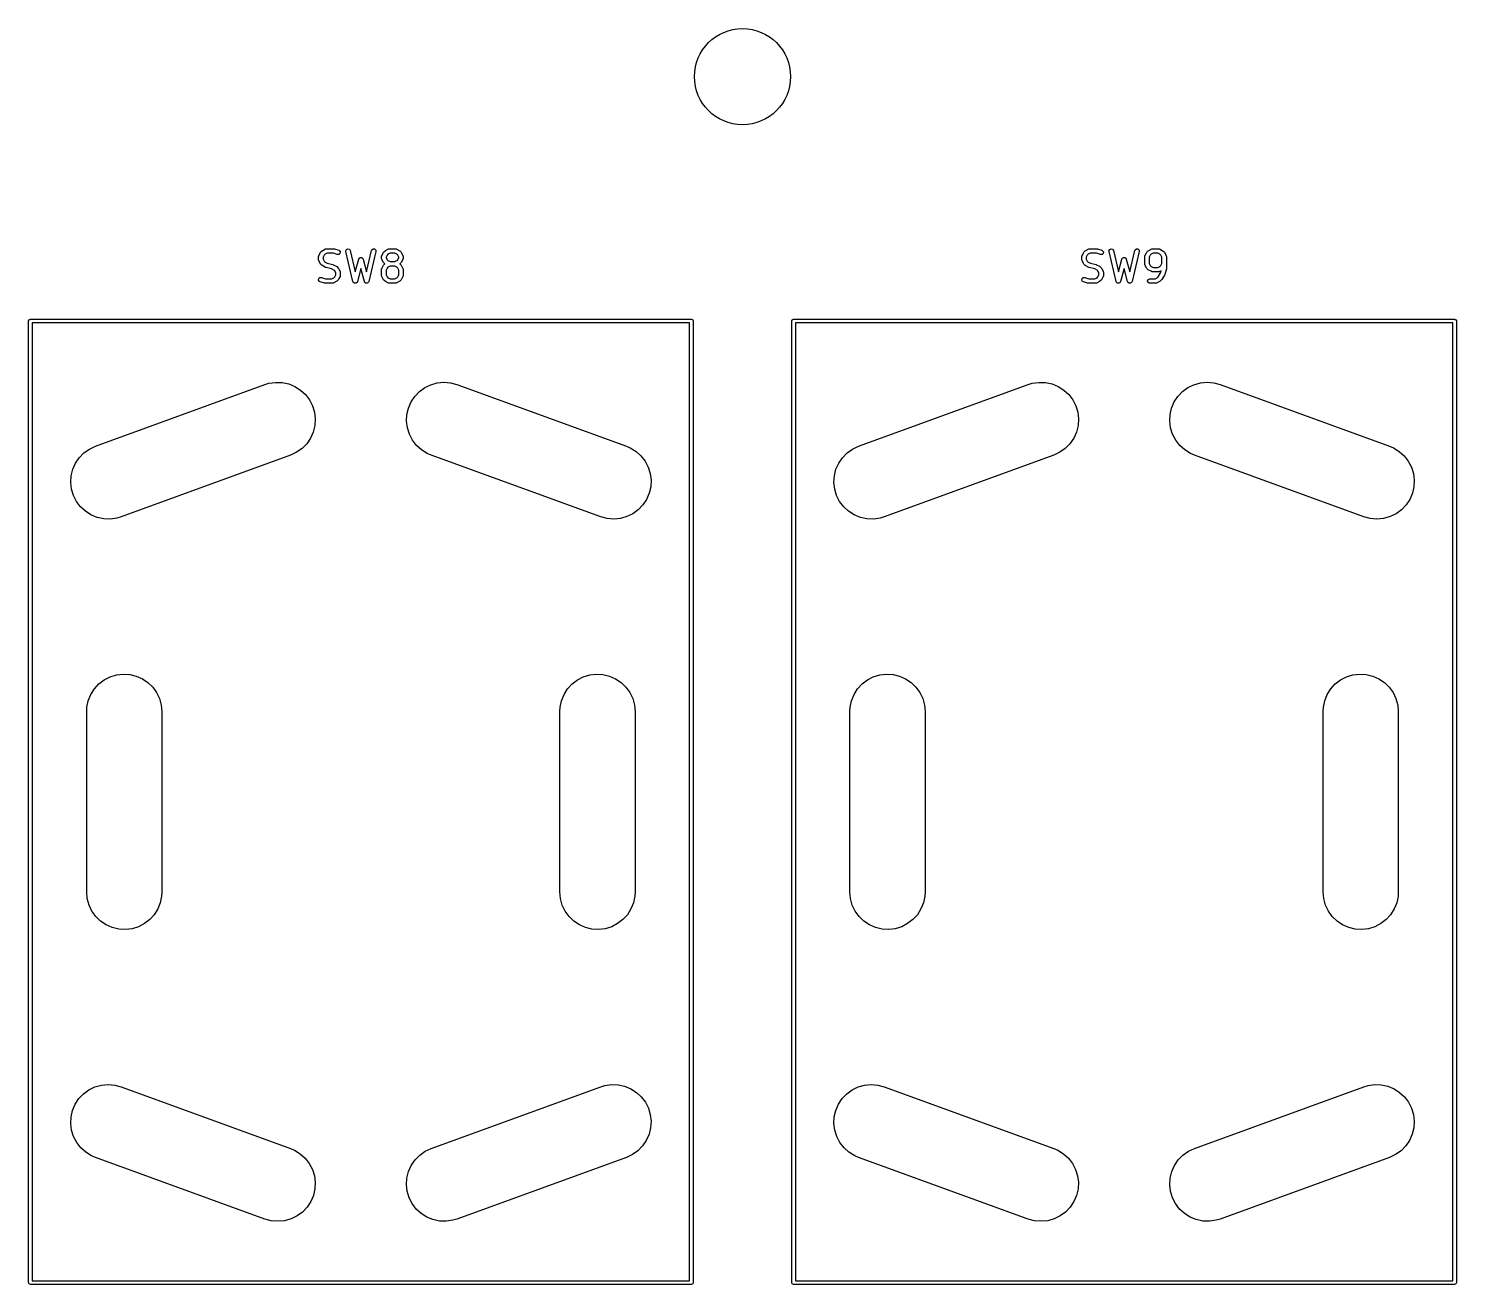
# Model space of a CAD drawing. Extents: x 14 to 417, y -162 to -101.
# Drawn here: x 217.54 to 265.06, y -143.06 to -101.27 of the extents above; entities that cross this region are included whole.
import ezdxf

# ---------------------------------------------------------------- set-up
doc = ezdxf.new("R2010")
doc.units = 0
doc.layers.add('BLACK', color=7, linetype='CONTINUOUS')

msp = doc.modelspace()

# ---------------------------------------------------------------- linework, layer by layer
at = {"layer": 'BLACK', "linetype": 'CONTINUOUS'}
for p, q in [((227.2, -108.829), (227.247, -108.734)), ((227.247, -108.734), (227.261, -108.716)), ((227.261, -108.715), (227.309, -108.667)), ((227.261, -108.716), (227.261, -108.715)), ((227.309, -108.667), (227.327, -108.654)), ((227.327, -108.654), (227.328, -108.653)), ((227.328, -108.653), (227.424, -108.605)), ((227.376, -108.812), (227.342, -108.881)), ((227.406, -108.782), (227.376, -108.812)), ((227.475, -108.747), (227.406, -108.782)), ((227.424, -108.605), (227.449, -108.598)), ((227.449, -108.598), (227.453, -108.599)), ((227.453, -108.599), (227.457, -108.597)), ((227.457, -108.597), (227.695, -108.597)), ((227.683, -108.747), (227.475, -108.747)), ((227.814, -108.791), (227.683, -108.747)), ((227.695, -108.597), (227.717, -108.601)), ((227.717, -108.601), (227.719, -108.601)), ((227.719, -108.601), (227.862, -108.649)), ((227.866, -108.79), (227.814, -108.791)), ((227.862, -108.649), (227.885, -108.661)), ((227.904, -108.756), (227.866, -108.79)), ((227.885, -108.661), (227.912, -108.705)), ((227.912, -108.705), (227.904, -108.756)), ((228.097, -108.664), (228.12, -108.618)), ((228.098, -108.69), (228.097, -108.664)), ((228.337, -109.69), (228.098, -108.69)), ((228.12, -108.618), (228.167, -108.598)), ((228.167, -108.598), (228.216, -108.612)), ((228.216, -108.612), (228.244, -108.655)), ((228.244, -108.655), (228.414, -109.366)), ((228.786, -109.366), (228.956, -108.655)), ((229.102, -108.69), (228.863, -109.69)), ((228.956, -108.655), (228.966, -108.631)), ((228.966, -108.631), (229.007, -108.601)), ((229.007, -108.601), (229.058, -108.604)), ((229.058, -108.604), (229.096, -108.639)), ((229.096, -108.639), (229.102, -108.69)), ((229.295, -108.829), (229.342, -108.734)), ((229.342, -108.734), (229.356, -108.716)), ((229.356, -108.715), (229.404, -108.667)), ((229.356, -108.716), (229.356, -108.715)), ((229.404, -108.667), (229.422, -108.654)), ((229.422, -108.654), (229.424, -108.653)), ((229.424, -108.653), (229.519, -108.605)), ((229.471, -108.812), (229.437, -108.881)), ((229.502, -108.782), (229.471, -108.812)), ((229.57, -108.747), (229.502, -108.782)), ((229.519, -108.605), (229.544, -108.598)), ((229.544, -108.598), (229.548, -108.599)), ((229.548, -108.599), (229.552, -108.597)), ((229.552, -108.597), (229.743, -108.597)), ((229.725, -108.747), (229.57, -108.747)), ((229.794, -108.782), (229.725, -108.747)), ((229.743, -108.597), (229.769, -108.602)), ((229.769, -108.602), (229.772, -108.605)), ((229.772, -108.605), (229.776, -108.605)), ((229.776, -108.605), (229.872, -108.653)), ((229.824, -108.812), (229.794, -108.782)), ((229.858, -108.881), (229.824, -108.812)), ((229.872, -108.653), (229.89, -108.666)), ((229.89, -108.666), (229.891, -108.667)), ((229.891, -108.667), (229.939, -108.715)), ((229.939, -108.715), (229.952, -108.733)), ((229.952, -108.733), (229.953, -108.734)), ((229.953, -108.734), (230, -108.829)), ((252.6, -108.829), (252.647, -108.734)), ((252.647, -108.734), (252.661, -108.716)), ((252.661, -108.715), (252.709, -108.667)), ((252.661, -108.716), (252.661, -108.715)), ((252.709, -108.667), (252.727, -108.654)), ((252.727, -108.654), (252.728, -108.653)), ((252.728, -108.653), (252.824, -108.605)), ((252.776, -108.812), (252.742, -108.881)), ((252.806, -108.782), (252.776, -108.812)), ((252.875, -108.747), (252.806, -108.782)), ((252.824, -108.605), (252.849, -108.598)), ((252.849, -108.598), (252.853, -108.599)), ((252.853, -108.599), (252.857, -108.597)), ((252.857, -108.597), (253.095, -108.597)), ((253.083, -108.747), (252.875, -108.747)), ((253.214, -108.791), (253.083, -108.747)), ((253.095, -108.597), (253.117, -108.601)), ((253.117, -108.601), (253.119, -108.601)), ((253.119, -108.601), (253.262, -108.649)), ((253.266, -108.79), (253.214, -108.791)), ((253.262, -108.649), (253.285, -108.661)), ((253.304, -108.756), (253.266, -108.79)), ((253.285, -108.661), (253.312, -108.705)), ((253.312, -108.705), (253.304, -108.756)), ((253.497, -108.664), (253.52, -108.618)), ((253.498, -108.69), (253.497, -108.664)), ((253.737, -109.69), (253.498, -108.69)), ((253.52, -108.618), (253.567, -108.598)), ((253.567, -108.598), (253.616, -108.612)), ((253.616, -108.612), (253.644, -108.655)), ((253.644, -108.655), (253.814, -109.366)), ((254.186, -109.366), (254.356, -108.655)), ((254.502, -108.69), (254.263, -109.69)), ((254.356, -108.655), (254.366, -108.631)), ((254.366, -108.631), (254.407, -108.601)), ((254.407, -108.601), (254.458, -108.604)), ((254.458, -108.604), (254.496, -108.639)), ((254.496, -108.639), (254.502, -108.69)), ((254.695, -108.829), (254.742, -108.734)), ((254.742, -108.734), (254.756, -108.716)), ((254.756, -108.715), (254.804, -108.667)), ((254.756, -108.716), (254.756, -108.715)), ((254.804, -108.667), (254.822, -108.654)), ((254.822, -108.654), (254.824, -108.653)), ((254.824, -108.653), (254.919, -108.605)), ((254.871, -108.812), (254.837, -108.881)), ((254.902, -108.782), (254.871, -108.812)), ((254.97, -108.747), (254.902, -108.782)), ((254.919, -108.605), (254.944, -108.598)), ((254.944, -108.598), (254.948, -108.599)), ((254.948, -108.599), (254.952, -108.597)), ((254.952, -108.597), (255.143, -108.597)), ((255.125, -108.747), (254.97, -108.747)), ((255.194, -108.782), (255.125, -108.747)), ((255.143, -108.597), (255.169, -108.602)), ((255.169, -108.602), (255.172, -108.605)), ((255.172, -108.605), (255.176, -108.605)), ((255.176, -108.605), (255.272, -108.653)), ((255.224, -108.812), (255.194, -108.782)), ((255.258, -108.881), (255.224, -108.812)), ((255.272, -108.653), (255.29, -108.666)), ((255.29, -108.666), (255.291, -108.667)), ((255.291, -108.667), (255.339, -108.715)), ((255.339, -108.715), (255.352, -108.733)), ((255.352, -108.733), (255.353, -108.734)), ((255.353, -108.734), (255.4, -108.829)), ((227.192, -108.863), (227.196, -108.837)), ((227.192, -108.958), (227.192, -108.863)), ((227.193, -108.962), (227.192, -108.958)), ((227.192, -108.967), (227.193, -108.962)), ((227.2, -108.992), (227.192, -108.967)), ((227.196, -108.837), (227.199, -108.834)), ((227.199, -108.834), (227.2, -108.829)), ((227.247, -109.087), (227.2, -108.992)), ((227.248, -109.088), (227.247, -109.087)), ((227.261, -109.106), (227.248, -109.088)), ((227.309, -109.154), (227.261, -109.106)), ((227.31, -109.155), (227.309, -109.154)), ((227.328, -109.168), (227.31, -109.155)), ((227.424, -109.216), (227.328, -109.168)), ((227.342, -108.881), (227.342, -108.94)), ((227.342, -108.94), (227.376, -109.009)), ((227.376, -109.009), (227.406, -109.039)), ((227.406, -109.039), (227.483, -109.078)), ((227.427, -109.216), (227.424, -109.216)), ((227.439, -109.221), (227.427, -109.216)), ((227.621, -109.267), (227.439, -109.221)), ((227.483, -109.078), (227.666, -109.123)), ((227.698, -109.305), (227.621, -109.267)), ((227.666, -109.123), (227.678, -109.129)), ((227.678, -109.129), (227.681, -109.129)), ((227.681, -109.129), (227.776, -109.177)), ((227.776, -109.177), (227.794, -109.19)), ((227.794, -109.19), (227.796, -109.191)), ((227.796, -109.191), (227.844, -109.238)), ((227.844, -109.238), (227.856, -109.257)), ((227.856, -109.257), (227.858, -109.258)), ((227.858, -109.258), (227.905, -109.353)), ((228.414, -109.366), (228.528, -108.939)), ((228.6, -109.249), (228.482, -109.692)), ((228.528, -108.939), (228.539, -108.915)), ((228.539, -108.915), (228.544, -108.911)), ((228.544, -108.911), (228.547, -108.905)), ((228.547, -108.905), (228.565, -108.897)), ((228.565, -108.897), (228.581, -108.886)), ((228.581, -108.886), (228.587, -108.886)), ((228.587, -108.886), (228.594, -108.883)), ((228.594, -108.883), (228.612, -108.888)), ((228.718, -109.692), (228.6, -109.249)), ((228.612, -108.888), (228.632, -108.89)), ((228.632, -108.89), (228.636, -108.895)), ((228.636, -108.895), (228.643, -108.897)), ((228.643, -108.897), (228.654, -108.913)), ((228.654, -108.913), (228.668, -108.926)), ((228.668, -108.926), (228.669, -108.933)), ((228.669, -108.933), (228.672, -108.939)), ((228.672, -108.939), (228.786, -109.366)), ((229.287, -108.863), (229.291, -108.837)), ((229.287, -108.91), (229.287, -108.863)), ((229.288, -108.915), (229.287, -108.91)), ((229.287, -108.919), (229.288, -108.915)), ((229.295, -108.944), (229.287, -108.919)), ((229.287, -109.291), (229.291, -109.266)), ((229.287, -109.482), (229.287, -109.291)), ((229.291, -108.837), (229.294, -108.834)), ((229.291, -109.266), (229.294, -109.262)), ((229.294, -108.834), (229.295, -108.829)), ((229.294, -109.262), (229.295, -109.258)), ((229.342, -109.039), (229.295, -108.944)), ((229.295, -109.258), (229.342, -109.163)), ((229.344, -109.04), (229.342, -109.039)), ((229.342, -109.163), (229.356, -109.145)), ((229.356, -109.059), (229.344, -109.04)), ((229.399, -109.101), (229.356, -109.059)), ((229.356, -109.143), (229.399, -109.101)), ((229.356, -109.145), (229.356, -109.143)), ((229.437, -108.881), (229.437, -108.893)), ((229.437, -108.893), (229.471, -108.961)), ((229.471, -109.241), (229.437, -109.309)), ((229.471, -108.961), (229.502, -108.992)), ((229.502, -109.21), (229.471, -109.241)), ((229.502, -108.992), (229.57, -109.026)), ((229.57, -109.176), (229.502, -109.21)), ((229.57, -109.026), (229.725, -109.026)), ((229.725, -109.176), (229.57, -109.176)), ((229.725, -109.026), (229.794, -108.992)), ((229.794, -109.21), (229.725, -109.176)), ((229.794, -108.992), (229.824, -108.961)), ((229.824, -109.241), (229.794, -109.21)), ((229.824, -108.961), (229.858, -108.893)), ((229.858, -109.309), (229.824, -109.241)), ((229.858, -108.893), (229.858, -108.881)), ((229.939, -109.059), (229.897, -109.101)), ((229.897, -109.101), (229.939, -109.143)), ((229.953, -109.039), (229.939, -109.057)), ((229.939, -109.057), (229.939, -109.059)), ((229.939, -109.143), (229.952, -109.162)), ((229.952, -109.162), (229.953, -109.163)), ((230, -108.944), (229.953, -109.039)), ((229.953, -109.163), (230, -109.258)), ((230, -108.829), (230.008, -108.854)), ((230.001, -108.94), (230, -108.944)), ((230, -109.258), (230.008, -109.283)), ((230.004, -108.936), (230.001, -108.94)), ((230.008, -108.91), (230.004, -108.936)), ((230.008, -108.854), (230.007, -108.859)), ((230.007, -108.859), (230.008, -108.863)), ((230.008, -109.283), (230.007, -109.287)), ((230.007, -109.287), (230.008, -109.291)), ((230.008, -108.863), (230.008, -108.91)), ((230.008, -109.291), (230.008, -109.482)), ((252.592, -108.863), (252.596, -108.837)), ((252.592, -108.958), (252.592, -108.863)), ((252.593, -108.962), (252.592, -108.958)), ((252.592, -108.967), (252.593, -108.962)), ((252.6, -108.992), (252.592, -108.967)), ((252.596, -108.837), (252.599, -108.834)), ((252.599, -108.834), (252.6, -108.829)), ((252.647, -109.087), (252.6, -108.992)), ((252.648, -109.088), (252.647, -109.087)), ((252.661, -109.106), (252.648, -109.088)), ((252.709, -109.154), (252.661, -109.106)), ((252.71, -109.155), (252.709, -109.154)), ((252.728, -109.168), (252.71, -109.155)), ((252.824, -109.216), (252.728, -109.168)), ((252.742, -108.881), (252.742, -108.94)), ((252.742, -108.94), (252.776, -109.009)), ((252.776, -109.009), (252.806, -109.039)), ((252.806, -109.039), (252.883, -109.078)), ((252.827, -109.216), (252.824, -109.216)), ((252.839, -109.221), (252.827, -109.216)), ((253.021, -109.267), (252.839, -109.221)), ((252.883, -109.078), (253.066, -109.123)), ((253.098, -109.305), (253.021, -109.267)), ((253.066, -109.123), (253.078, -109.129)), ((253.078, -109.129), (253.081, -109.129)), ((253.081, -109.129), (253.176, -109.177)), ((253.176, -109.177), (253.194, -109.19)), ((253.194, -109.19), (253.196, -109.191)), ((253.196, -109.191), (253.244, -109.238)), ((253.244, -109.238), (253.256, -109.257)), ((253.256, -109.257), (253.258, -109.258)), ((253.258, -109.258), (253.305, -109.353)), ((253.814, -109.366), (253.928, -108.939)), ((254, -109.249), (253.882, -109.692)), ((253.928, -108.939), (253.939, -108.915)), ((253.939, -108.915), (253.944, -108.911)), ((253.944, -108.911), (253.947, -108.905)), ((253.947, -108.905), (253.965, -108.897)), ((253.965, -108.897), (253.981, -108.886)), ((253.981, -108.886), (253.987, -108.886)), ((253.987, -108.886), (253.994, -108.883)), ((253.994, -108.883), (254.012, -108.888)), ((254.118, -109.692), (254, -109.249)), ((254.012, -108.888), (254.032, -108.89)), ((254.032, -108.89), (254.036, -108.895)), ((254.036, -108.895), (254.043, -108.897)), ((254.043, -108.897), (254.054, -108.913)), ((254.054, -108.913), (254.068, -108.926)), ((254.068, -108.926), (254.069, -108.933)), ((254.069, -108.933), (254.072, -108.939)), ((254.072, -108.939), (254.186, -109.366)), ((254.687, -108.863), (254.691, -108.837)), ((254.687, -109.101), (254.687, -108.863)), ((254.688, -109.105), (254.687, -109.101)), ((254.687, -109.11), (254.688, -109.105)), ((254.695, -109.134), (254.687, -109.11)), ((254.691, -108.837), (254.694, -108.834)), ((254.694, -108.834), (254.695, -108.829)), ((254.742, -109.23), (254.695, -109.134)), ((254.744, -109.231), (254.742, -109.23)), ((254.756, -109.249), (254.744, -109.231)), ((254.804, -109.297), (254.756, -109.249)), ((254.837, -108.881), (254.837, -109.083)), ((254.837, -109.083), (254.871, -109.152)), ((254.871, -109.152), (254.902, -109.182)), ((254.902, -109.182), (254.97, -109.216)), ((254.97, -109.216), (255.125, -109.216)), ((255.125, -109.216), (255.194, -109.182)), ((255.194, -109.182), (255.224, -109.152)), ((255.224, -109.152), (255.258, -109.083)), ((255.258, -109.083), (255.258, -108.881)), ((255.406, -109.262), (255.358, -109.452)), ((255.4, -108.829), (255.408, -108.854)), ((255.408, -109.244), (255.406, -109.259)), ((255.406, -109.259), (255.406, -109.262)), ((255.408, -108.854), (255.407, -108.859)), ((255.407, -108.859), (255.408, -108.863)), ((255.408, -108.863), (255.408, -109.244)), ((227.193, -109.64), (227.201, -109.589)), ((227.22, -109.684), (227.193, -109.64)), ((227.201, -109.589), (227.239, -109.555)), ((227.243, -109.696), (227.22, -109.684)), ((227.239, -109.555), (227.29, -109.554)), ((227.386, -109.744), (227.243, -109.696)), ((227.29, -109.554), (227.422, -109.597)), ((227.387, -109.743), (227.386, -109.744)), ((227.41, -109.747), (227.387, -109.743)), ((227.648, -109.747), (227.41, -109.747)), ((227.422, -109.597), (227.63, -109.597)), ((227.63, -109.597), (227.698, -109.563)), ((227.652, -109.746), (227.648, -109.747)), ((227.656, -109.747), (227.652, -109.746)), ((227.681, -109.739), (227.656, -109.747)), ((227.776, -109.692), (227.681, -109.739)), ((227.729, -109.336), (227.698, -109.305)), ((227.698, -109.563), (227.729, -109.533)), ((227.763, -109.404), (227.729, -109.336)), ((227.729, -109.533), (227.763, -109.464)), ((227.763, -109.464), (227.763, -109.404)), ((227.778, -109.691), (227.776, -109.692)), ((227.796, -109.678), (227.778, -109.691)), ((227.844, -109.63), (227.796, -109.678)), ((227.858, -109.611), (227.844, -109.629)), ((227.844, -109.629), (227.844, -109.63)), ((227.905, -109.515), (227.858, -109.611)), ((227.905, -109.353), (227.913, -109.378)), ((227.906, -109.511), (227.905, -109.515)), ((227.909, -109.508), (227.906, -109.511)), ((227.913, -109.482), (227.909, -109.508)), ((227.913, -109.378), (227.912, -109.382)), ((227.912, -109.382), (227.913, -109.387)), ((227.913, -109.387), (227.913, -109.482)), ((228.341, -109.696), (228.337, -109.69)), ((228.342, -109.704), (228.341, -109.696)), ((228.355, -109.717), (228.342, -109.704)), ((228.365, -109.733), (228.355, -109.717)), ((228.372, -109.735), (228.365, -109.733)), ((228.378, -109.74), (228.372, -109.735)), ((228.396, -109.742), (228.378, -109.74)), ((228.414, -109.747), (228.396, -109.742)), ((228.421, -109.744), (228.414, -109.747)), ((228.429, -109.745), (228.421, -109.744)), ((228.444, -109.734), (228.429, -109.745)), ((228.461, -109.727), (228.444, -109.734)), ((228.465, -109.72), (228.461, -109.727)), ((228.471, -109.715), (228.465, -109.72)), ((228.482, -109.692), (228.471, -109.715)), ((228.723, -109.698), (228.718, -109.692)), ((228.723, -109.706), (228.723, -109.698)), ((228.737, -109.719), (228.723, -109.706)), ((228.747, -109.734), (228.737, -109.719)), ((228.755, -109.736), (228.747, -109.734)), ((228.761, -109.741), (228.755, -109.736)), ((228.779, -109.742), (228.761, -109.741)), ((228.797, -109.747), (228.779, -109.742)), ((228.804, -109.744), (228.797, -109.747)), ((228.812, -109.744), (228.804, -109.744)), ((228.827, -109.733), (228.812, -109.744)), ((228.843, -109.725), (228.827, -109.733)), ((228.847, -109.718), (228.843, -109.725)), ((228.853, -109.714), (228.847, -109.718)), ((228.863, -109.69), (228.853, -109.714)), ((229.288, -109.486), (229.287, -109.482)), ((229.287, -109.49), (229.288, -109.486)), ((229.295, -109.515), (229.287, -109.49)), ((229.342, -109.611), (229.295, -109.515)), ((229.344, -109.612), (229.342, -109.611)), ((229.356, -109.63), (229.344, -109.612)), ((229.404, -109.678), (229.356, -109.63)), ((229.406, -109.678), (229.404, -109.678)), ((229.424, -109.692), (229.406, -109.678)), ((229.519, -109.739), (229.424, -109.692)), ((229.437, -109.309), (229.437, -109.464)), ((229.437, -109.464), (229.471, -109.533)), ((229.471, -109.533), (229.502, -109.563)), ((229.502, -109.563), (229.57, -109.597)), ((229.523, -109.74), (229.519, -109.739)), ((229.527, -109.743), (229.523, -109.74)), ((229.552, -109.747), (229.527, -109.743)), ((229.743, -109.747), (229.552, -109.747)), ((229.57, -109.597), (229.725, -109.597)), ((229.725, -109.597), (229.794, -109.563)), ((229.747, -109.746), (229.743, -109.747)), ((229.751, -109.747), (229.747, -109.746)), ((229.776, -109.739), (229.751, -109.747)), ((229.872, -109.692), (229.776, -109.739)), ((229.794, -109.563), (229.824, -109.533)), ((229.824, -109.533), (229.858, -109.464)), ((229.858, -109.464), (229.858, -109.309)), ((229.873, -109.691), (229.872, -109.692)), ((229.891, -109.678), (229.873, -109.691)), ((229.939, -109.63), (229.891, -109.678)), ((229.953, -109.611), (229.939, -109.629)), ((229.939, -109.629), (229.939, -109.63)), ((230, -109.515), (229.953, -109.611)), ((230.001, -109.511), (230, -109.515)), ((230.004, -109.508), (230.001, -109.511)), ((230.008, -109.482), (230.004, -109.508)), ((252.593, -109.64), (252.601, -109.589)), ((252.62, -109.684), (252.593, -109.64)), ((252.601, -109.589), (252.639, -109.555)), ((252.643, -109.696), (252.62, -109.684)), ((252.639, -109.555), (252.69, -109.554)), ((252.786, -109.744), (252.643, -109.696)), ((252.69, -109.554), (252.822, -109.597)), ((252.787, -109.743), (252.786, -109.744)), ((252.81, -109.747), (252.787, -109.743)), ((253.048, -109.747), (252.81, -109.747)), ((252.822, -109.597), (253.03, -109.597)), ((253.03, -109.597), (253.098, -109.563)), ((253.052, -109.746), (253.048, -109.747)), ((253.056, -109.747), (253.052, -109.746)), ((253.081, -109.739), (253.056, -109.747)), ((253.176, -109.692), (253.081, -109.739)), ((253.129, -109.336), (253.098, -109.305)), ((253.098, -109.563), (253.129, -109.533)), ((253.163, -109.404), (253.129, -109.336)), ((253.129, -109.533), (253.163, -109.464)), ((253.163, -109.464), (253.163, -109.404)), ((253.178, -109.691), (253.176, -109.692)), ((253.196, -109.678), (253.178, -109.691)), ((253.244, -109.63), (253.196, -109.678)), ((253.258, -109.611), (253.244, -109.629)), ((253.244, -109.629), (253.244, -109.63)), ((253.305, -109.515), (253.258, -109.611)), ((253.305, -109.353), (253.313, -109.378)), ((253.306, -109.511), (253.305, -109.515)), ((253.309, -109.508), (253.306, -109.511)), ((253.313, -109.482), (253.309, -109.508)), ((253.313, -109.378), (253.312, -109.382)), ((253.312, -109.382), (253.313, -109.387)), ((253.313, -109.387), (253.313, -109.482)), ((253.741, -109.696), (253.737, -109.69)), ((253.742, -109.704), (253.741, -109.696)), ((253.755, -109.717), (253.742, -109.704)), ((253.765, -109.733), (253.755, -109.717)), ((253.772, -109.735), (253.765, -109.733)), ((253.778, -109.74), (253.772, -109.735)), ((253.796, -109.742), (253.778, -109.74)), ((253.814, -109.747), (253.796, -109.742)), ((253.821, -109.744), (253.814, -109.747)), ((253.829, -109.745), (253.821, -109.744)), ((253.844, -109.734), (253.829, -109.745)), ((253.861, -109.727), (253.844, -109.734)), ((253.865, -109.72), (253.861, -109.727)), ((253.871, -109.715), (253.865, -109.72)), ((253.882, -109.692), (253.871, -109.715)), ((254.123, -109.698), (254.118, -109.692)), ((254.123, -109.706), (254.123, -109.698)), ((254.137, -109.719), (254.123, -109.706)), ((254.147, -109.734), (254.137, -109.719)), ((254.155, -109.736), (254.147, -109.734)), ((254.161, -109.741), (254.155, -109.736)), ((254.179, -109.742), (254.161, -109.741)), ((254.197, -109.747), (254.179, -109.742)), ((254.204, -109.744), (254.197, -109.747)), ((254.212, -109.744), (254.204, -109.744)), ((254.227, -109.733), (254.212, -109.744)), ((254.243, -109.725), (254.227, -109.733)), ((254.247, -109.718), (254.243, -109.725)), ((254.253, -109.714), (254.247, -109.718)), ((254.263, -109.69), (254.253, -109.714)), ((254.783, -109.659), (254.809, -109.615)), ((254.792, -109.71), (254.783, -109.659)), ((254.831, -109.743), (254.792, -109.71)), ((254.806, -109.298), (254.804, -109.297)), ((254.824, -109.311), (254.806, -109.298)), ((254.809, -109.615), (254.857, -109.597)), ((254.919, -109.359), (254.824, -109.311)), ((254.857, -109.747), (254.831, -109.743)), ((254.857, -109.597), (255.03, -109.597)), ((255.048, -109.747), (254.857, -109.747)), ((254.923, -109.359), (254.919, -109.359)), ((254.927, -109.362), (254.923, -109.359)), ((254.952, -109.366), (254.927, -109.362)), ((255.143, -109.366), (254.952, -109.366)), ((255.03, -109.597), (255.098, -109.563)), ((255.052, -109.746), (255.048, -109.747)), ((255.056, -109.747), (255.052, -109.746)), ((255.081, -109.739), (255.056, -109.747)), ((255.176, -109.692), (255.081, -109.739)), ((255.098, -109.563), (255.132, -109.529)), ((255.132, -109.529), (255.216, -109.403)), ((255.147, -109.365), (255.143, -109.366)), ((255.151, -109.366), (255.147, -109.365)), ((255.176, -109.359), (255.151, -109.366)), ((255.235, -109.329), (255.176, -109.359)), ((255.178, -109.691), (255.176, -109.692)), ((255.196, -109.678), (255.178, -109.691)), ((255.244, -109.63), (255.196, -109.678)), ((255.216, -109.403), (255.235, -109.329)), ((255.245, -109.627), (255.244, -109.63)), ((255.253, -109.619), (255.245, -109.627)), ((255.348, -109.476), (255.253, -109.619)), ((255.358, -109.452), (255.348, -109.475)), ((255.348, -109.475), (255.348, -109.476)), ((217.54, -111), (217.558, -110.958)), ((217.54, -143), (217.54, -111)), ((217.558, -110.958), (217.6, -110.94)), ((217.6, -110.94), (239.6, -110.94)), ((217.66, -111.06), (217.66, -142.94)), ((239.54, -111.06), (217.66, -111.06)), ((239.54, -142.94), (239.54, -111.06)), ((239.6, -110.94), (239.642, -110.958)), ((239.642, -110.958), (239.66, -111)), ((239.66, -111), (239.66, -143)), ((242.94, -111), (242.958, -110.958)), ((242.94, -143), (242.94, -111)), ((242.958, -110.958), (243, -110.94)), ((243, -110.94), (265, -110.94)), ((243.06, -111.06), (243.06, -142.94)), ((264.94, -111.06), (243.06, -111.06)), ((264.94, -142.94), (264.94, -111.06)), ((265, -110.94), (265.042, -110.958)), ((265.042, -110.958), (265.06, -111)), ((265.06, -111), (265.06, -143)), ((225.404, -113.115), (225.541, -113.074)), ((225.541, -113.074), (225.761, -113.042)), ((225.761, -113.042), (225.983, -113.049)), ((225.983, -113.049), (226.201, -113.096)), ((226.201, -113.096), (226.406, -113.18)), ((230.925, -113.121), (231.139, -113.061)), ((231.139, -113.061), (231.36, -113.04)), ((231.36, -113.04), (231.582, -113.058)), ((231.582, -113.058), (231.796, -113.115)), ((250.804, -113.115), (250.941, -113.074)), ((250.941, -113.074), (251.161, -113.042)), ((251.161, -113.042), (251.383, -113.049)), ((251.383, -113.049), (251.601, -113.096)), ((251.601, -113.096), (251.806, -113.18)), ((256.325, -113.121), (256.539, -113.061)), ((256.539, -113.061), (256.76, -113.04)), ((256.76, -113.04), (256.982, -113.058)), ((256.982, -113.058), (257.196, -113.115)), ((219.765, -115.167), (225.404, -113.115)), ((226.406, -113.18), (226.594, -113.3)), ((226.594, -113.3), (226.757, -113.45)), ((226.757, -113.45), (226.891, -113.628)), ((230.269, -113.695), (230.392, -113.51)), ((230.392, -113.51), (230.546, -113.349)), ((230.546, -113.349), (230.725, -113.218)), ((230.725, -113.218), (230.925, -113.121)), ((231.796, -113.115), (237.435, -115.167)), ((245.165, -115.167), (250.804, -113.115)), ((251.806, -113.18), (251.994, -113.3)), ((251.994, -113.3), (252.157, -113.45)), ((252.157, -113.45), (252.291, -113.628)), ((255.669, -113.695), (255.792, -113.51)), ((255.792, -113.51), (255.946, -113.349)), ((255.946, -113.349), (256.125, -113.218)), ((256.125, -113.218), (256.325, -113.121)), ((257.196, -113.115), (262.835, -115.167)), ((226.891, -113.628), (226.992, -113.826)), ((226.992, -113.826), (227.056, -114.039)), ((227.056, -114.039), (227.081, -114.259)), ((230.131, -114.116), (230.181, -113.9)), ((230.181, -113.9), (230.269, -113.695)), ((252.291, -113.628), (252.392, -113.826)), ((252.392, -113.826), (252.456, -114.039)), ((252.456, -114.039), (252.481, -114.259)), ((255.531, -114.116), (255.581, -113.9)), ((255.581, -113.9), (255.669, -113.695)), ((227.066, -114.481), (227.013, -114.697)), ((227.081, -114.259), (227.066, -114.481)), ((230.12, -114.338), (230.131, -114.116)), ((230.148, -114.558), (230.12, -114.338)), ((252.466, -114.481), (252.413, -114.697)), ((252.481, -114.259), (252.466, -114.481)), ((255.52, -114.338), (255.531, -114.116)), ((255.548, -114.558), (255.52, -114.338)), ((226.922, -114.9), (226.797, -115.083)), ((227.013, -114.697), (226.922, -114.9)), ((230.215, -114.77), (230.148, -114.558)), ((230.318, -114.967), (230.215, -114.77)), ((230.455, -115.142), (230.318, -114.967)), ((252.322, -114.9), (252.197, -115.083)), ((252.413, -114.697), (252.322, -114.9)), ((255.615, -114.77), (255.548, -114.558)), ((255.718, -114.967), (255.615, -114.77)), ((255.855, -115.142), (255.718, -114.967)), ((219.227, -115.549), (219.383, -115.39)), ((219.383, -115.39), (219.564, -115.262)), ((219.564, -115.262), (219.765, -115.167)), ((226.259, -115.465), (220.62, -117.517)), ((226.46, -115.37), (226.259, -115.465)), ((226.641, -115.242), (226.46, -115.37)), ((226.797, -115.083), (226.641, -115.242)), ((230.62, -115.291), (230.455, -115.142)), ((230.809, -115.408), (230.62, -115.291)), ((230.941, -115.465), (230.809, -115.408)), ((236.58, -117.517), (230.941, -115.465)), ((237.435, -115.167), (237.567, -115.224)), ((237.567, -115.224), (237.756, -115.341)), ((237.756, -115.341), (237.921, -115.49)), ((244.627, -115.549), (244.783, -115.39)), ((244.783, -115.39), (244.964, -115.262)), ((244.964, -115.262), (245.165, -115.167)), ((251.659, -115.465), (246.02, -117.517)), ((251.86, -115.37), (251.659, -115.465)), ((252.041, -115.242), (251.86, -115.37)), ((252.197, -115.083), (252.041, -115.242)), ((256.02, -115.291), (255.855, -115.142)), ((256.209, -115.408), (256.02, -115.291)), ((256.341, -115.465), (256.209, -115.408)), ((261.98, -117.517), (256.341, -115.465)), ((262.835, -115.167), (262.967, -115.224)), ((262.967, -115.224), (263.156, -115.341)), ((263.156, -115.341), (263.321, -115.49)), ((218.958, -116.151), (219.011, -115.935)), ((219.011, -115.935), (219.102, -115.732)), ((219.102, -115.732), (219.227, -115.549)), ((237.921, -115.49), (238.058, -115.665)), ((238.058, -115.665), (238.161, -115.862)), ((238.161, -115.862), (238.228, -116.074)), ((244.358, -116.151), (244.411, -115.935)), ((244.411, -115.935), (244.502, -115.732)), ((244.502, -115.732), (244.627, -115.549)), ((263.321, -115.49), (263.458, -115.665)), ((263.458, -115.665), (263.561, -115.862)), ((263.561, -115.862), (263.628, -116.074)), ((218.943, -116.373), (218.958, -116.151)), ((218.968, -116.593), (218.943, -116.373)), ((238.228, -116.074), (238.256, -116.294)), ((238.256, -116.294), (238.245, -116.516)), ((244.343, -116.373), (244.358, -116.151)), ((244.368, -116.593), (244.343, -116.373)), ((263.628, -116.074), (263.656, -116.294)), ((263.656, -116.294), (263.645, -116.516)), ((219.032, -116.806), (218.968, -116.593)), ((219.133, -117.004), (219.032, -116.806)), ((238.195, -116.732), (238.107, -116.937)), ((238.245, -116.516), (238.195, -116.732)), ((244.432, -116.806), (244.368, -116.593)), ((244.533, -117.004), (244.432, -116.806)), ((263.595, -116.732), (263.507, -116.937)), ((263.645, -116.516), (263.595, -116.732)), ((219.267, -117.182), (219.133, -117.004)), ((219.43, -117.332), (219.267, -117.182)), ((219.618, -117.452), (219.43, -117.332)), ((237.83, -117.283), (237.651, -117.414)), ((237.984, -117.122), (237.83, -117.283)), ((238.107, -116.937), (237.984, -117.122)), ((244.667, -117.182), (244.533, -117.004)), ((244.83, -117.332), (244.667, -117.182)), ((245.018, -117.452), (244.83, -117.332)), ((263.23, -117.283), (263.051, -117.414)), ((263.384, -117.122), (263.23, -117.283)), ((263.507, -116.937), (263.384, -117.122)), ((219.823, -117.536), (219.618, -117.452)), ((220.041, -117.583), (219.823, -117.536)), ((220.263, -117.59), (220.041, -117.583)), ((220.483, -117.558), (220.263, -117.59)), ((220.62, -117.517), (220.483, -117.558)), ((236.794, -117.574), (236.58, -117.517)), ((237.016, -117.592), (236.794, -117.574)), ((237.237, -117.571), (237.016, -117.592)), ((237.451, -117.511), (237.237, -117.571)), ((237.651, -117.414), (237.451, -117.511)), ((245.223, -117.536), (245.018, -117.452)), ((245.441, -117.583), (245.223, -117.536)), ((245.663, -117.59), (245.441, -117.583)), ((245.883, -117.558), (245.663, -117.59)), ((246.02, -117.517), (245.883, -117.558)), ((262.194, -117.574), (261.98, -117.517)), ((262.416, -117.592), (262.194, -117.574)), ((262.637, -117.571), (262.416, -117.592)), ((262.851, -117.511), (262.637, -117.571)), ((263.051, -117.414), (262.851, -117.511)), ((219.88, -123.08), (220.056, -122.945)), ((220.056, -122.945), (220.254, -122.843)), ((220.254, -122.843), (220.466, -122.777)), ((220.466, -122.777), (220.687, -122.751)), ((220.687, -122.751), (220.909, -122.763)), ((220.909, -122.763), (221.125, -122.815)), ((221.125, -122.815), (221.328, -122.905)), ((221.328, -122.905), (221.513, -123.029)), ((221.513, -123.029), (221.672, -123.183)), ((235.628, -123.08), (235.804, -122.945)), ((235.804, -122.945), (236.002, -122.843)), ((236.002, -122.843), (236.214, -122.777)), ((236.214, -122.777), (236.435, -122.751)), ((236.435, -122.751), (236.657, -122.763)), ((236.657, -122.763), (236.873, -122.815)), ((236.873, -122.815), (237.076, -122.905)), ((237.076, -122.905), (237.261, -123.029)), ((237.261, -123.029), (237.42, -123.183)), ((245.28, -123.08), (245.456, -122.945)), ((245.456, -122.945), (245.654, -122.843)), ((245.654, -122.843), (245.866, -122.777)), ((245.866, -122.777), (246.087, -122.751)), ((246.087, -122.751), (246.309, -122.763)), ((246.309, -122.763), (246.525, -122.815)), ((246.525, -122.815), (246.728, -122.905)), ((246.728, -122.905), (246.913, -123.029)), ((246.913, -123.029), (247.072, -123.183)), ((261.028, -123.08), (261.204, -122.945)), ((261.204, -122.945), (261.402, -122.843)), ((261.402, -122.843), (261.614, -122.777)), ((261.614, -122.777), (261.835, -122.751)), ((261.835, -122.751), (262.057, -122.763)), ((262.057, -122.763), (262.273, -122.815)), ((262.273, -122.815), (262.476, -122.905)), ((262.476, -122.905), (262.661, -123.029)), ((262.661, -123.029), (262.82, -123.183)), ((219.529, -123.639), (219.612, -123.433)), ((219.612, -123.433), (219.73, -123.244)), ((219.73, -123.244), (219.88, -123.08)), ((221.672, -123.183), (221.802, -123.364)), ((221.802, -123.364), (221.898, -123.564)), ((235.277, -123.639), (235.36, -123.433)), ((235.36, -123.433), (235.478, -123.244)), ((235.478, -123.244), (235.628, -123.08)), ((237.42, -123.183), (237.55, -123.364)), ((237.55, -123.364), (237.646, -123.564)), ((244.929, -123.639), (245.012, -123.433)), ((245.012, -123.433), (245.13, -123.244)), ((245.13, -123.244), (245.28, -123.08)), ((247.072, -123.183), (247.202, -123.364)), ((247.202, -123.364), (247.298, -123.564)), ((260.677, -123.639), (260.76, -123.433)), ((260.76, -123.433), (260.878, -123.244)), ((260.878, -123.244), (261.028, -123.08)), ((262.82, -123.183), (262.95, -123.364)), ((262.95, -123.364), (263.046, -123.564)), ((219.476, -124), (219.484, -123.856)), ((219.476, -130), (219.476, -124)), ((219.484, -123.856), (219.529, -123.639)), ((221.898, -123.564), (221.956, -123.779)), ((221.956, -123.779), (221.976, -124)), ((221.976, -124), (221.976, -130)), ((235.224, -124), (235.232, -123.856)), ((235.224, -130), (235.224, -124)), ((235.232, -123.856), (235.277, -123.639)), ((237.646, -123.564), (237.704, -123.779)), ((237.704, -123.779), (237.724, -124)), ((237.724, -124), (237.724, -130)), ((244.876, -124), (244.884, -123.856)), ((244.876, -130), (244.876, -124)), ((244.884, -123.856), (244.929, -123.639)), ((247.298, -123.564), (247.356, -123.779)), ((247.356, -123.779), (247.376, -124)), ((247.376, -124), (247.376, -130)), ((260.624, -124), (260.632, -123.856)), ((260.624, -130), (260.624, -124)), ((260.632, -123.856), (260.677, -123.639)), ((263.046, -123.564), (263.104, -123.779)), ((263.104, -123.779), (263.124, -124)), ((263.124, -124), (263.124, -130)), ((219.496, -130.221), (219.476, -130)), ((221.968, -130.144), (221.923, -130.361)), ((221.976, -130), (221.968, -130.144)), ((235.244, -130.221), (235.224, -130)), ((237.716, -130.144), (237.671, -130.361)), ((237.724, -130), (237.716, -130.144)), ((244.896, -130.221), (244.876, -130)), ((247.368, -130.144), (247.323, -130.361)), ((247.376, -130), (247.368, -130.144)), ((260.644, -130.221), (260.624, -130)), ((263.116, -130.144), (263.071, -130.361)), ((263.124, -130), (263.116, -130.144)), ((219.554, -130.436), (219.496, -130.221)), ((219.65, -130.636), (219.554, -130.436)), ((219.78, -130.817), (219.65, -130.636)), ((221.84, -130.567), (221.722, -130.756)), ((221.923, -130.361), (221.84, -130.567)), ((235.302, -130.436), (235.244, -130.221)), ((235.398, -130.636), (235.302, -130.436)), ((235.528, -130.817), (235.398, -130.636)), ((237.588, -130.567), (237.47, -130.756)), ((237.671, -130.361), (237.588, -130.567)), ((244.954, -130.436), (244.896, -130.221)), ((245.05, -130.636), (244.954, -130.436)), ((245.18, -130.817), (245.05, -130.636)), ((247.24, -130.567), (247.122, -130.756)), ((247.323, -130.361), (247.24, -130.567)), ((260.702, -130.436), (260.644, -130.221)), ((260.798, -130.636), (260.702, -130.436)), ((260.928, -130.817), (260.798, -130.636)), ((262.988, -130.567), (262.87, -130.756)), ((263.071, -130.361), (262.988, -130.567)), ((219.939, -130.971), (219.78, -130.817)), ((220.124, -131.095), (219.939, -130.971)), ((220.327, -131.185), (220.124, -131.095)), ((221.396, -131.055), (221.198, -131.157)), ((221.572, -130.92), (221.396, -131.055)), ((221.722, -130.756), (221.572, -130.92)), ((235.687, -130.971), (235.528, -130.817)), ((235.872, -131.095), (235.687, -130.971)), ((236.075, -131.185), (235.872, -131.095)), ((237.144, -131.055), (236.946, -131.157)), ((237.32, -130.92), (237.144, -131.055)), ((237.47, -130.756), (237.32, -130.92)), ((245.339, -130.971), (245.18, -130.817)), ((245.524, -131.095), (245.339, -130.971)), ((245.727, -131.185), (245.524, -131.095)), ((246.796, -131.055), (246.598, -131.157)), ((246.972, -130.92), (246.796, -131.055)), ((247.122, -130.756), (246.972, -130.92)), ((261.087, -130.971), (260.928, -130.817)), ((261.272, -131.095), (261.087, -130.971)), ((261.475, -131.185), (261.272, -131.095)), ((262.544, -131.055), (262.346, -131.157)), ((262.72, -130.92), (262.544, -131.055)), ((262.87, -130.756), (262.72, -130.92)), ((220.543, -131.237), (220.327, -131.185)), ((220.765, -131.249), (220.543, -131.237)), ((220.986, -131.223), (220.765, -131.249)), ((221.198, -131.157), (220.986, -131.223)), ((236.291, -131.237), (236.075, -131.185)), ((236.513, -131.249), (236.291, -131.237)), ((236.734, -131.223), (236.513, -131.249)), ((236.946, -131.157), (236.734, -131.223)), ((245.943, -131.237), (245.727, -131.185)), ((246.165, -131.249), (245.943, -131.237)), ((246.386, -131.223), (246.165, -131.249)), ((246.598, -131.157), (246.386, -131.223)), ((261.691, -131.237), (261.475, -131.185)), ((261.913, -131.249), (261.691, -131.237)), ((262.134, -131.223), (261.913, -131.249)), ((262.346, -131.157), (262.134, -131.223)), ((219.216, -136.878), (219.37, -136.717)), ((219.37, -136.717), (219.549, -136.586)), ((219.549, -136.586), (219.749, -136.489)), ((219.749, -136.489), (219.963, -136.429)), ((219.963, -136.429), (220.184, -136.408)), ((220.184, -136.408), (220.406, -136.426)), ((220.406, -136.426), (220.62, -136.483)), ((220.62, -136.483), (226.259, -138.535)), ((230.941, -138.535), (236.58, -136.483)), ((236.58, -136.483), (236.717, -136.442)), ((236.717, -136.442), (236.937, -136.41)), ((236.937, -136.41), (237.159, -136.417)), ((237.159, -136.417), (237.377, -136.464)), ((237.377, -136.464), (237.582, -136.548)), ((237.582, -136.548), (237.77, -136.668)), ((237.77, -136.668), (237.933, -136.818)), ((237.933, -136.818), (238.067, -136.996)), ((244.616, -136.878), (244.77, -136.717)), ((244.77, -136.717), (244.949, -136.586)), ((244.949, -136.586), (245.149, -136.489)), ((245.149, -136.489), (245.363, -136.429)), ((245.363, -136.429), (245.584, -136.408)), ((245.584, -136.408), (245.806, -136.426)), ((245.806, -136.426), (246.02, -136.483)), ((246.02, -136.483), (251.659, -138.535)), ((256.341, -138.535), (261.98, -136.483)), ((261.98, -136.483), (262.117, -136.442)), ((262.117, -136.442), (262.337, -136.41)), ((262.337, -136.41), (262.559, -136.417)), ((262.559, -136.417), (262.777, -136.464)), ((262.777, -136.464), (262.982, -136.548)), ((262.982, -136.548), (263.17, -136.668)), ((263.17, -136.668), (263.333, -136.818)), ((263.333, -136.818), (263.467, -136.996)), ((218.955, -137.484), (219.005, -137.268)), ((219.005, -137.268), (219.093, -137.063)), ((219.093, -137.063), (219.216, -136.878)), ((238.067, -136.996), (238.168, -137.194)), ((238.168, -137.194), (238.232, -137.407)), ((244.355, -137.484), (244.405, -137.268)), ((244.405, -137.268), (244.493, -137.063)), ((244.493, -137.063), (244.616, -136.878)), ((263.467, -136.996), (263.568, -137.194)), ((263.568, -137.194), (263.632, -137.407)), ((218.944, -137.706), (218.955, -137.484)), ((218.972, -137.926), (218.944, -137.706)), ((238.232, -137.407), (238.257, -137.627)), ((238.257, -137.627), (238.242, -137.849)), ((244.344, -137.706), (244.355, -137.484)), ((244.372, -137.926), (244.344, -137.706)), ((263.632, -137.407), (263.657, -137.627)), ((263.657, -137.627), (263.642, -137.849)), ((219.039, -138.138), (218.972, -137.926)), ((219.142, -138.335), (219.039, -138.138)), ((238.098, -138.268), (237.973, -138.451)), ((238.189, -138.065), (238.098, -138.268)), ((238.242, -137.849), (238.189, -138.065)), ((244.439, -138.138), (244.372, -137.926)), ((244.542, -138.335), (244.439, -138.138)), ((263.498, -138.268), (263.373, -138.451)), ((263.589, -138.065), (263.498, -138.268)), ((263.642, -137.849), (263.589, -138.065)), ((219.279, -138.51), (219.142, -138.335)), ((219.444, -138.659), (219.279, -138.51)), ((219.633, -138.776), (219.444, -138.659)), ((226.259, -138.535), (226.391, -138.592)), ((226.391, -138.592), (226.58, -138.709)), ((226.58, -138.709), (226.745, -138.858)), ((230.403, -138.917), (230.559, -138.758)), ((230.559, -138.758), (230.74, -138.63)), ((230.74, -138.63), (230.941, -138.535)), ((237.636, -138.738), (237.435, -138.833)), ((237.817, -138.61), (237.636, -138.738)), ((237.973, -138.451), (237.817, -138.61)), ((244.679, -138.51), (244.542, -138.335)), ((244.844, -138.659), (244.679, -138.51)), ((245.033, -138.776), (244.844, -138.659)), ((251.659, -138.535), (251.791, -138.592)), ((251.791, -138.592), (251.98, -138.709)), ((251.98, -138.709), (252.145, -138.858)), ((255.803, -138.917), (255.959, -138.758)), ((255.959, -138.758), (256.14, -138.63)), ((256.14, -138.63), (256.341, -138.535)), ((263.036, -138.738), (262.835, -138.833)), ((263.217, -138.61), (263.036, -138.738)), ((263.373, -138.451), (263.217, -138.61)), ((219.765, -138.833), (219.633, -138.776)), ((225.404, -140.885), (219.765, -138.833)), ((226.745, -138.858), (226.882, -139.033)), ((226.882, -139.033), (226.985, -139.23)), ((226.985, -139.23), (227.052, -139.442)), ((230.187, -139.303), (230.278, -139.1)), ((230.278, -139.1), (230.403, -138.917)), ((237.435, -138.833), (231.796, -140.885)), ((245.165, -138.833), (245.033, -138.776)), ((250.804, -140.885), (245.165, -138.833)), ((252.145, -138.858), (252.282, -139.033)), ((252.282, -139.033), (252.385, -139.23)), ((252.385, -139.23), (252.452, -139.442)), ((255.587, -139.303), (255.678, -139.1)), ((255.678, -139.1), (255.803, -138.917)), ((262.835, -138.833), (257.196, -140.885)), ((227.052, -139.442), (227.08, -139.662)), ((227.08, -139.662), (227.069, -139.884)), ((230.119, -139.741), (230.134, -139.519)), ((230.134, -139.519), (230.187, -139.303)), ((252.452, -139.442), (252.48, -139.662)), ((252.48, -139.662), (252.469, -139.884)), ((255.519, -139.741), (255.534, -139.519)), ((255.534, -139.519), (255.587, -139.303)), ((227.019, -140.1), (226.931, -140.305)), ((227.069, -139.884), (227.019, -140.1)), ((230.144, -139.961), (230.119, -139.741)), ((230.208, -140.174), (230.144, -139.961)), ((230.309, -140.372), (230.208, -140.174)), ((252.419, -140.1), (252.331, -140.305)), ((252.469, -139.884), (252.419, -140.1)), ((255.544, -139.961), (255.519, -139.741)), ((255.608, -140.174), (255.544, -139.961)), ((255.709, -140.372), (255.608, -140.174)), ((226.654, -140.651), (226.475, -140.782)), ((226.808, -140.49), (226.654, -140.651)), ((226.931, -140.305), (226.808, -140.49)), ((230.443, -140.55), (230.309, -140.372)), ((230.606, -140.7), (230.443, -140.55)), ((252.054, -140.651), (251.875, -140.782)), ((252.208, -140.49), (252.054, -140.651)), ((252.331, -140.305), (252.208, -140.49)), ((255.843, -140.55), (255.709, -140.372)), ((256.006, -140.7), (255.843, -140.55)), ((225.618, -140.942), (225.404, -140.885)), ((225.84, -140.96), (225.618, -140.942)), ((226.061, -140.939), (225.84, -140.96)), ((226.275, -140.879), (226.061, -140.939)), ((226.475, -140.782), (226.275, -140.879)), ((230.794, -140.82), (230.606, -140.7)), ((230.999, -140.904), (230.794, -140.82)), ((231.217, -140.951), (230.999, -140.904)), ((231.439, -140.958), (231.217, -140.951)), ((231.659, -140.926), (231.439, -140.958)), ((231.796, -140.885), (231.659, -140.926)), ((251.018, -140.942), (250.804, -140.885)), ((251.24, -140.96), (251.018, -140.942)), ((251.461, -140.939), (251.24, -140.96)), ((251.675, -140.879), (251.461, -140.939)), ((251.875, -140.782), (251.675, -140.879)), ((256.194, -140.82), (256.006, -140.7)), ((256.399, -140.904), (256.194, -140.82)), ((256.617, -140.951), (256.399, -140.904)), ((256.839, -140.958), (256.617, -140.951)), ((257.059, -140.926), (256.839, -140.958)), ((257.196, -140.885), (257.059, -140.926)), ((217.558, -143.042), (217.54, -143)), ((217.66, -142.94), (239.54, -142.94)), ((239.66, -143), (239.642, -143.042)), ((242.958, -143.042), (242.94, -143)), ((243.06, -142.94), (264.94, -142.94)), ((265.06, -143), (265.042, -143.042)), ((217.6, -143.06), (217.558, -143.042)), ((239.6, -143.06), (217.6, -143.06)), ((239.642, -143.042), (239.6, -143.06)), ((243, -143.06), (242.958, -143.042)), ((265, -143.06), (243, -143.06)), ((265.042, -143.042), (265, -143.06))]:
    msp.add_line(p, q, dxfattribs=at)
at = {"layer": 'BLACK'}
msp.add_circle((241.3, -102.87), 1.6, dxfattribs=at)

doc.saveas('drawing.dxf')
